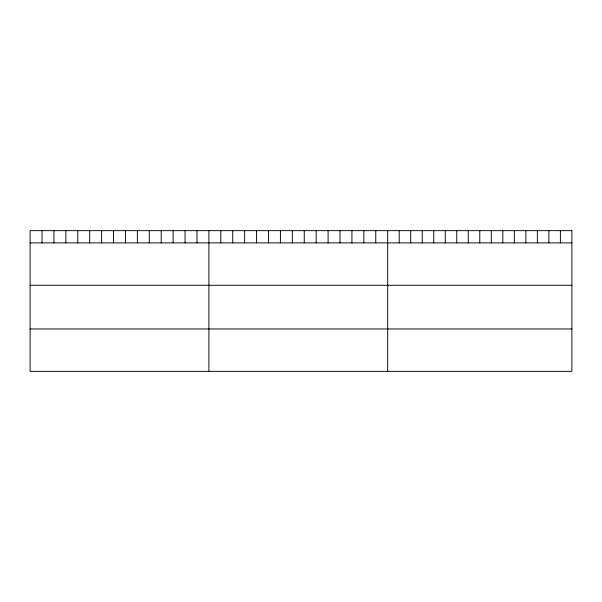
<?xml version="1.0" encoding="UTF-8"?>
<svg xmlns="http://www.w3.org/2000/svg" width="602" height="602" viewBox="0 0 602 602"><rect width="100%" height="100%" fill="white"/><g stroke="black" fill="none" stroke-linecap="round" stroke-linejoin="round"><path stroke-width="0.9" d="M30.1 242.884L571.9 242.884M30.1 285.28L571.9 285.28M30.1 328.955L571.9 328.955M560.387 230.649L560.387 242.884M548.873 230.649L548.873 242.884M537.36 230.649L537.36 242.884M525.847 230.649L525.847 242.884M514.334 230.649L514.334 242.884M502.82 230.649L502.82 242.884M491.307 230.649L491.307 242.884M479.794 230.649L479.794 242.884M468.281 230.649L468.281 242.884M456.767 230.649L456.767 242.884M445.254 230.649L445.254 242.884M433.741 230.649L433.741 242.884M422.228 230.649L422.228 242.884M410.714 230.649L410.714 242.884M399.201 230.649L399.201 242.884M387.688 230.649L387.688 371.351M375.768 230.649L375.768 242.884M363.849 230.649L363.849 242.884M351.929 230.649L351.929 242.884M340.01 230.649L340.01 242.884M328.09 230.649L328.09 242.884M316.17 230.649L316.17 242.884M304.251 230.649L304.251 242.884M292.331 230.649L292.331 242.884M280.412 230.649L280.412 242.884M268.492 230.649L268.492 242.884M256.572 230.649L256.572 242.884M244.653 230.649L244.653 242.884M232.733 230.649L232.733 242.884M220.814 230.649L220.814 242.884M208.894 230.649L208.894 371.351M196.974 230.649L196.974 242.884M185.055 230.649L185.055 242.884M173.135 230.649L173.135 242.884M161.216 230.649L161.216 242.884M149.296 230.649L149.296 242.884M137.376 230.649L137.376 242.884M125.457 230.649L125.457 242.884M113.537 230.649L113.537 242.884M101.618 230.649L101.618 242.884M89.698 230.649L89.698 242.884M77.778 230.649L77.778 242.884M65.859 230.649L65.859 242.884M53.939 230.649L53.939 242.884M42.02 230.649L42.02 242.884M571.9 230.649L30.1 230.649L30.1 371.351L571.9 371.351L571.9 230.649"/></g></svg>
